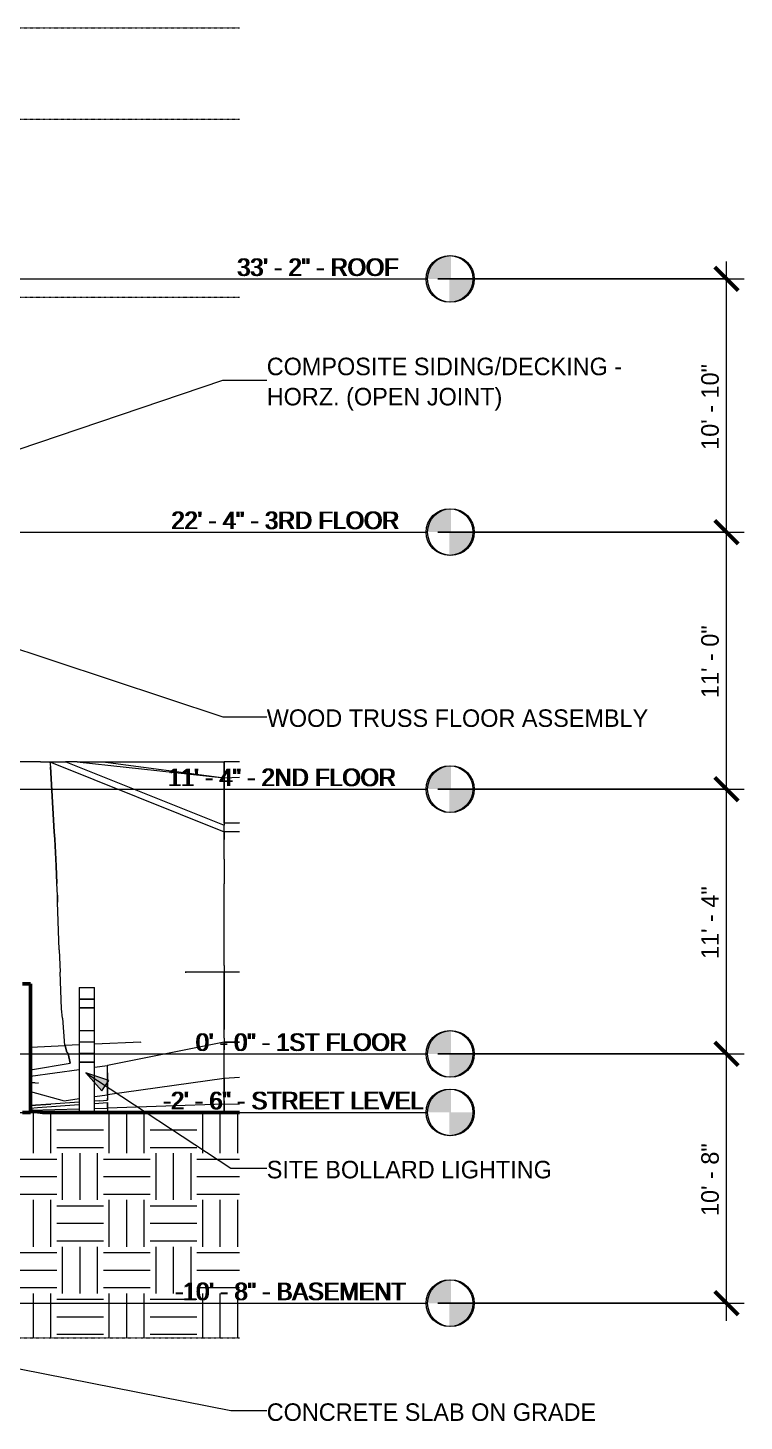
# Model space of a CAD drawing. Header units: inches. Extents: x -4169 to 1217, y -214 to 588.
# Drawn here: x 849 to 1217, y -189 to 527 of the extents above; entities that cross this region are included whole.
import ezdxf

# ---------------------------------------------------------------- set-up
doc = ezdxf.new("R2010")
doc.units = ezdxf.units.IN
doc.header["$MEASUREMENT"] = 0
for name, pattern in [('Aligning Line 1_8_', [0.25, 0.125, -0.125]), ('Grid Line 1_2_', [0.875, 0.5, -0.125, 0.125, -0.125]), ('Hidden 1_8_', [0.1875, 0.125, -0.0625])]:
    doc.linetypes.add(name, pattern=pattern)
for name, color, linetype, lineweight in [('0-2', 191, 'Continuous', 5), ('0-4', 165, 'Continuous', 5), ('0-6', 90, 'Continuous', 5), ('A-ANNO-DIMS', 211, 'Continuous', 9), ('A-ANNO-DIMS-96', 211, 'Continuous', 9), ('A-DETL-HDLN-1', 7, 'Hidden 1_8_', 9), ('A-FLOR-LEVL', 51, 'Continuous', 9), ('A-FLOR-LEVL-1', 51, 'Grid Line 1_2_', 9), ('A-FLOR-LEVL-2', 254, 'Continuous', 9), ('A-FLOR-LEVL-3', 147, 'Continuous', 9), ('A-WALL', 113, 'Continuous', 13), ('A-WALL-2', 113, 'Continuous', 50), ('C-TOPO', 7, 'Continuous', 9), ('C-TOPO-1', 250, 'Continuous', 50), ('E-LITE-EQPM', 33, 'Continuous', 9), ('G-ANNO-SYMB', 111, 'Aligning Line 1_8_', 9), ('G-ANNO-SYMB-1', 254, 'Aligning Line 1_8_', 9), ('G-ANNO-SYMB-2', 147, 'Aligning Line 1_8_', 9), ('G-ANNO-TEXT', 231, 'Continuous', 9)]:
    doc.layers.add(name, color=color, linetype=linetype, lineweight=lineweight)
doc.styles.add('Century Gothic', font='ufonts.com_century-gothic.ttf', dxfattribs={"height": 9})
doc.dimstyles.new('OD__1_8__Tol__', dxfattribs={"dimscale": 12, "dimtxt": 9.397514, "dimasz": 1, "dimexe": 0.75, "dimexo": 0.5, "dimgap": 0.125, "dimtad": 1, "dimdec": 3, "dimrnd": 0.125, "dimzin": 3, "dimdsep": 46, "dimlunit": 4, "dimtxsty": 'Century Gothic', "dimblk1": 'OBLIQUE', "dimblk2": 'OBLIQUE', "dimsah": 1, "dimcen": 0.09, "dimdle": 0.75, "dimazin": 0, "dimtfac": 1, "dimtdec": 4, "dimtix": 1, "dimtmove": 0, "dimatfit": 3, "dimfxl": 1, "dimtvp": 1, "dimtfill": 1, "dimfrac": 2, "dimtolj": 1, "dimtzin": 0, "dimarcsym": 2})
pattern_1 = [(0, (0, 0), (24, 24), [24, -24]), (0, (0, 9), (24, 24), [24, -24]), (0, (0, 18), (24, 24), [24, -24]), (90, (3, 21), (-24, 24), [24, -24]), (90, (12, 21), (-24, 24), [24, -24]), (90, (21, 21), (-24, 24), [24, -24])]

# ---------------------------------------------------------------- blocks, each defined once
blk = doc.blocks.new('Level - Level Head - Circle-V84-BUILDING ELEVATION - COURTYARD - LOOKING WEST')
at = {"layer": 'A-FLOR-LEVL'}
h = blk.add_hatch(color=256, dxfattribs=at)
edge = h.paths.add_edge_path(flags=0)
edge.add_line((4180.71, 0), (4168.71, 0))
edge.add_arc((4180.71, 0), 12, 90, 180, ccw=False)
edge.add_line((4180.71, 12), (4180.71, 0))
h = blk.add_hatch(color=256, dxfattribs=at)
edge = h.paths.add_edge_path(flags=0)
edge.add_line((4180.71, -12), (4180.71, 0))
edge.add_line((4180.71, 0), (4192.71, 0))
edge.add_arc((4180.71, 0), 12, 270, 360, ccw=False)
at = {"layer": 'A-FLOR-LEVL-2'}
blk.add_circle((4180.71, 0), 12, dxfattribs=at)
blk = doc.blocks.new('CTR - 2nd Phase_rvt-2-BUILDING ELEVATION - COURTYARD - LOOKING WEST')
at = {"layer": 'A-FLOR-LEVL-1'}
for p, q in [((1814.21, 398), (4168.71, 398)), ((1814.21, 268), (4168.71, 268)), ((1814.21, 136), (4168.71, 136)), ((1814.21, 0), (4168.71, 0)), ((1814.21, -30), (4168.71, -30)), ((1814.21, -128), (4168.71, -128))]:
    blk.add_line(p, q, dxfattribs=at)
at = {"layer": 'G-ANNO-SYMB-1'}
for p, q in [((1910.93, 526.95), (4072.03, 526.95)), ((1910.93, 388.59), (4072.03, 388.59))]:
    blk.add_line(p, q, dxfattribs=at)
at = {"layer": '0-2'}
for p in [(0, 398), (0, 268), (0, 136), (0, 0), (0, -30), (0, -128)]:
    blk.add_blockref('Level - Level Head - Circle-V84-BUILDING ELEVATION - COURTYARD - LOOKING WEST', p, dxfattribs=at)
at = {"layer": 'A-FLOR-LEVL', "char_height": 9, "attachment_point": 1, "style": 'Century Gothic'}
for s, insert, width in [('33\' - 2" - ROOF', (4071.34, 408.55), 104.232), ('22\' - 4" - 3RD FLOOR', (4037.59, 278.55), 145.137), ('11\' - 4" - 2ND FLOOR', (4035.85, 146.55), 147.258), ('0\' - 0" - 1ST FLOOR', (4050.1, 10.55), 129.987), ('-2\' - 6" - STREET LEVEL', (4033.36, -19.45), 150.288), ('-10\' - 8" - BASEMENT', (4039.59, -117.45), 142.713)]:
    blk.add_mtext(s, dxfattribs=dict(at, insert=insert, width=width))
blk = doc.blocks.new('Level - Level Head - Circle-V85-BUILDING ELEVATION - COURTYARD - LOOKING WEST')
at = {"layer": 'A-FLOR-LEVL'}
h = blk.add_hatch(color=256, dxfattribs=at)
edge = h.paths.add_edge_path(flags=0)
edge.add_line((4180.71, 0), (4168.71, 0))
edge.add_arc((4180.71, 0), 12, 90, 180, ccw=False)
edge.add_line((4180.71, 12), (4180.71, 0))
h = blk.add_hatch(color=256, dxfattribs=at)
edge = h.paths.add_edge_path(flags=0)
edge.add_line((4180.71, -12), (4180.71, 0))
edge.add_line((4180.71, 0), (4192.71, 0))
edge.add_arc((4180.71, 0), 12, 270, 360, ccw=False)
at = {"layer": 'A-FLOR-LEVL-3'}
blk.add_circle((4180.71, 0), 12, dxfattribs=at)
blk = doc.blocks.new('CTR  - Topography_rvt-2-BUILDING ELEVATION - COURTYARD - LOOKING WEST')
at = {"layer": 'C-TOPO'}
h = blk.add_hatch(dxfattribs=at)
h.set_pattern_fill('FP_25', color=256, style=0, pattern_type=2)
h.set_pattern_definition(pattern_1)
h.paths.add_polyline_path([(3983.68, -145.87), (4004.23, -145.87), (4004.23, -30), (3971.13, -30), (3964.85, -29.15), (3964.85, -30), (3960.6, -30), (3960.6, -28.58), (3937.24, -25.45), (3926.76, -25.52), (3888.46, -22.59), (3882.12, -22.66), (3876.94, -22.65), (3829.32, -23.15), (3829.32, -134), (3836.32, -134), (3836.32, -145.87), (3974.15, -145.87)], flags=0)
h = blk.add_hatch(dxfattribs=at)
h.set_pattern_fill('FP_25', color=256, style=0, pattern_type=2)
h.set_pattern_definition(pattern_1)
h.paths.add_polyline_path([(4005.07, -145.87), (4064.23, -145.87), (4064.23, -30), (4004.23, -30), (4004.23, -145.87)], flags=0)
h = blk.add_hatch(dxfattribs=at)
h.set_pattern_fill('FP_25', color=256, style=0, pattern_type=2)
h.set_pattern_definition(pattern_1)
h.paths.add_polyline_path([(4064.23, -145.87), (4072.03, -145.87), (4072.03, -30), (4064.23, -30), (4064.23, -61.76)], flags=0)
at = {"layer": 'A-FLOR-LEVL-1'}
for p, q in [((1814.21, 0), (4168.71, 0)), ((1814.21, -128), (4168.71, -128))]:
    blk.add_line(p, q, dxfattribs=at)
at = {"layer": 'C-TOPO'}
for p, q in [((3969.89, 150), (3926.72, 150)), ((3969.89, 150), (3974.66, 150)), ((3974.66, 150), (3975.08, 147.39)), ((3974.66, 150), (3975.08, 147.39)), ((3974.66, 150), (4064.23, 114)), ((3974.66, 150), (3982.9, 150)), ((3974.66, 150), (3975.51, 149.66)), ((3976.99, 114), (3975.08, 147.39)), ((3975.08, 147.39), (3976.99, 114)), ((3982.9, 150), (3982.79, 150)), ((3988.65, 150), (3982.9, 150)), ((3982.9, 150), (4064.23, 117.58)), ((3988.65, 150), (3988.28, 150)), ((3988.65, 150), (4064.23, 141.75)), ((3988.65, 150), (4002.08, 150)), ((4002.08, 150), (4064.23, 150)), ((4002.08, 150), (4064.23, 141.75)), ((4002.08, 150), (4003.25, 149.84)), ((4064.23, 141.75), (4064.23, 150)), ((4072.03, 150), (4064.23, 150)), ((4064.23, 150), (4064.23, 141.75)), ((4063.97, 141.78), (4064.23, 141.75)), ((4064.23, 141.75), (4072.03, 142.17)), ((4064.23, 118.55), (4064.23, 141.75)), ((4064.23, 141.75), (4064.23, 118.55)), ((4064.15, 117.61), (4064.23, 117.58)), ((4072.03, 118.69), (4064.23, 118.55)), ((4064.23, 118.55), (4072.03, 118.69)), ((4064.23, 118.55), (4064.23, 117.83)), ((4064.23, 118.55), (4064.23, 117.83)), ((4064.23, 117.58), (4064.23, 117.83)), ((4064.23, 117.58), (4064.23, 117.83)), ((4064.23, 114), (4064.23, 117.58)), ((4064.23, 114), (4064.23, 117.58)), ((3976.99, 114), (3977.33, 110.28)), ((3977.33, 110.28), (3976.99, 114)), ((3977.89, 96.69), (3977.33, 110.28)), ((3977.33, 110.28), (3977.89, 96.69)), ((4064.23, 110.12), (4064.23, 114)), ((4072.03, 114), (4064.23, 114)), ((4064.23, 114), (4064.23, 110.12)), ((4064.23, 99.95), (4064.23, 110.12)), ((4064.23, 99.95), (4064.23, 110.12)), ((3977.89, 96.69), (3978.34, 87.6)), ((3978.34, 87.6), (3977.89, 96.69)), ((4064.23, 99.95), (4064.23, 87.39)), ((4064.23, 99.95), (4064.23, 87.39)), ((3978.55, 81.58), (3978.34, 87.6)), ((3978.55, 81.58), (3978.34, 87.6)), ((4064.23, 78), (4064.23, 87.39)), ((4064.23, 78), (4064.23, 87.39)), ((3978.67, 78), (3978.55, 81.58)), ((3978.55, 81.58), (3978.67, 78)), ((3979.54, 53.47), (3978.67, 78)), ((3979.54, 53.47), (3978.67, 78)), ((4064.23, 54.94), (4064.23, 78)), ((4064.23, 54.94), (4064.23, 78)), ((3979.54, 53.47), (3980.08, 42)), ((3979.54, 53.47), (3980.08, 42)), ((4064.23, 45.45), (4064.23, 54.94)), ((4064.23, 45.45), (4064.23, 54.94)), ((4064.23, 45.45), (4064.23, 42)), ((4064.23, 45.45), (4064.23, 42)), ((3980.73, 23.19), (3980.08, 42)), ((3980.73, 23.19), (3980.08, 42)), ((4064.23, 42), (4044.22, 42)), ((4044.22, 42), (4044.77, 42)), ((4064.23, 38.43), (4064.23, 42)), ((4072.03, 42), (4064.23, 42)), ((4064.23, 42), (4064.23, 38.43)), ((4064.23, 32.75), (4064.23, 38.43)), ((4064.23, 38.43), (4064.23, 32.75)), ((4064.23, 17.81), (4064.23, 32.75)), ((4064.23, 32.75), (4064.23, 17.81)), ((3981.13, 18.4), (3980.73, 23.19)), ((3981.13, 18.4), (3980.73, 23.19)), ((3981.13, 18.4), (3982.16, 4.31)), ((3981.13, 18.4), (3982.16, 4.31)), ((4064.23, 12.54), (4064.23, 17.81)), ((4064.23, 17.81), (4064.23, 12.54)), ((4064.23, 8.17), (4064.23, 12.54)), ((4064.23, 8.17), (4064.23, 12.54)), ((4064.23, 8.17), (4064.23, 6)), ((4064.23, 8.17), (4064.23, 6)), ((3964.85, 3.57), (3982.65, 4.33)), ((3989.72, 4.64), (3982.65, 4.33)), ((3982.65, 4.33), (3983.19, 1.36)), ((3983.19, 1.36), (3982.65, 4.33)), ((3984.14, 0.17), (3983.19, 1.36)), ((3984.14, 0.17), (3983.19, 1.36)), ((3984.14, 0.17), (3985.12, -4.76)), ((3985.12, -4.76), (3984.14, 0.17)), ((4021.4, 6), (3997.72, 4.98)), ((4064.23, 6), (4004.23, -5.91)), ((4021.4, 6), (4020.86, 5.96)), ((4064.23, 6), (4072.03, 6.13)), ((4064.23, 6), (4064.23, 3.87)), ((4064.43, 6), (4064.23, 6)), ((4072.03, 6), (4064.23, 6)), ((4064.23, 3.87), (4064.23, 6)), ((4064.23, 2.09), (4064.23, 3.87)), ((4064.23, 3.87), (4064.23, 2.09)), ((4064.23, -12.6), (4064.23, 2.09)), ((4064.23, -12.6), (4064.23, 2.09)), ((3964.85, -8.09), (3985.12, -4.76)), ((3964.85, -8.09), (3985.12, -4.76)), ((3997.72, -6.82), (4004.23, -5.91)), ((3997.72, -6.82), (4004.23, -5.91)), ((4004.23, -5.91), (4004.71, -5.82)), ((4004.23, -6.54), (4004.23, -5.91)), ((4004.23, -6.54), (4004.23, -5.91)), ((4004.23, -9.76), (4004.23, -6.54)), ((4004.23, -9.76), (4004.23, -6.54)), ((3964.85, -11.36), (3989.72, -7.92)), ((3964.85, -11.36), (3989.72, -7.92)), ((4004.23, -9.76), (4004.23, -20.92)), ((4004.23, -20.92), (4004.23, -9.76)), ((4064.23, -12.6), (4004.23, -20.92)), ((4072.03, -12.11), (4064.23, -12.6)), ((4064.23, -12.6), (4064.23, -19.19)), ((4064.23, -19.19), (4064.23, -12.6)), ((3964.85, -19.34), (3982.04, -24)), ((3997.72, -21.83), (4004.23, -20.92)), ((4004.23, -20.92), (4004.23, -22.7)), ((4004.23, -20.92), (4004.23, -22.7)), ((4064.23, -24), (4064.23, -19.19)), ((4064.23, -24), (4064.23, -19.19)), ((3975.18, -25.77), (3964.85, -26.51)), ((3964.85, -26.51), (3975.18, -25.77)), ((3964.85, -27.78), (3968.3, -27.55)), ((3964.85, -28.88), (3989.72, -28.17)), ((3968.3, -27.55), (3989.72, -26.03)), ((3968.3, -27.55), (3989.72, -26.03)), ((3989.72, -24.74), (3975.18, -25.77)), ((3989.72, -24.74), (3975.18, -25.77)), ((3982.04, -24), (3989.72, -22.94)), ((4000.18, -24), (3997.72, -24.17)), ((4000.18, -24), (3997.72, -24.17)), ((3997.72, -25.46), (4004.23, -25)), ((3997.72, -25.46), (4004.23, -25)), ((3997.72, -27.94), (4004.23, -27.76)), ((4000.18, -24), (4004.23, -23.79)), ((4000.18, -24), (4004.23, -23.79)), ((4004.23, -23.79), (4004.23, -22.7)), ((4004.23, -22.7), (4004.23, -23.79)), ((4004.23, -27.76), (4004.23, -25)), ((4004.23, -25), (4004.23, -27.76)), ((4064.23, -25.83), (4004.23, -27.76)), ((4004.23, -27.76), (4004.23, -29.95)), ((4004.23, -27.76), (4004.23, -29.95)), ((4064.23, -25.83), (4064.23, -24)), ((4064.23, -24), (4064.23, -25.83)), ((4064.23, -25.83), (4072.03, -25.58)), ((4064.23, -30), (4064.23, -25.83)), ((4064.23, -25.83), (4064.23, -30)), ((3971.13, -30), (3964.85, -29.15)), ((3971.13, -30), (3970.66, -30)), ((3974.15, -30), (3971.13, -30)), ((3974.15, -30), (4001.29, -30)), ((3990.47, -30), (4004.23, -29.95)), ((3990.47, -30), (4004.23, -29.95)), ((4001.29, -30), (4004.23, -30)), ((4006.63, -30), (4004.23, -30)), ((4006.63, -30), (4064.23, -30)), ((4072.03, -30), (4064.23, -30))]:
    blk.add_line(p, q, dxfattribs=at)
at = {"layer": 'C-TOPO-1'}
for p, q in [((3964.85, -29.15), (3971.13, -30)), ((3971.13, -30), (3974.15, -30)), ((3974.15, -30), (4001.29, -30)), ((4001.29, -30), (4004.23, -30)), ((4006.63, -30), (4004.23, -30)), ((4064.23, -30), (4006.63, -30)), ((4072.03, -30), (4064.23, -30))]:
    blk.add_line(p, q, dxfattribs=at)
at = {"layer": 'G-ANNO-SYMB-2'}
for p, q in [((1910.93, 480), (4072.03, 480)), ((1910.93, 0), (4072.03, 0))]:
    blk.add_line(p, q, dxfattribs=at)
at = {"layer": '0-4'}
for p in [(0, 0), (0, -128)]:
    blk.add_blockref('Level - Level Head - Circle-V85-BUILDING ELEVATION - COURTYARD - LOOKING WEST', p, dxfattribs=at)
at = {"layer": 'A-FLOR-LEVL', "char_height": 9, "attachment_point": 1, "style": 'Century Gothic'}
for s, insert, width in [('0\' - 0" - 1ST FLOOR', (4050.1, 10.55), 129.987), ('-10\' - 8" - BASEMENT', (4039.59, -117.45), 142.713)]:
    blk.add_mtext(s, dxfattribs=dict(at, insert=insert, width=width))
blk = doc.blocks.new('CTR - 1st Phase - Common Walls_rvt-2-BUILDING ELEVATION - COURTYARD - LOOKING WEST')
at = {"layer": 'A-DETL-HDLN-1'}
blk.add_line((3968.81, -15.05), (3964.85, -14.72), dxfattribs=at)
at = {"layer": 'A-FLOR-LEVL-1'}
for p, q in [((1814.21, 398), (4168.71, 398)), ((1814.21, 268), (4168.71, 268)), ((1814.21, 136), (4168.71, 136)), ((1814.21, 0), (4168.71, 0)), ((1814.21, -30), (4168.71, -30)), ((1814.21, -128), (4168.71, -128))]:
    blk.add_line(p, q, dxfattribs=at)
at = {"layer": 'G-ANNO-SYMB-2'}
for p, q in [((1910.93, 526.95), (4072.03, 526.95)), ((1910.93, 526.95), (4072.03, 526.95)), ((1910.93, 480), (4072.03, 480)), ((1910.93, 0), (4072.03, 0))]:
    blk.add_line(p, q, dxfattribs=at)
at = {"layer": '0-4'}
for p in [(0, 398), (0, 268), (0, 136), (0, 0), (0, -30), (0, -128)]:
    blk.add_blockref('Level - Level Head - Circle-V85-BUILDING ELEVATION - COURTYARD - LOOKING WEST', p, dxfattribs=at)
at = {"layer": 'A-FLOR-LEVL', "char_height": 9, "attachment_point": 1, "style": 'Century Gothic'}
for s, insert, width in [('33\' - 2" - ROOF', (4071.34, 408.55), 104.232), ('22\' - 4" - 3RD FLOOR', (4037.59, 278.55), 145.137), ('11\' - 4" - 2ND FLOOR', (4035.85, 146.55), 147.258), ('0\' - 0" - 1ST FLOOR', (4050.1, 10.55), 129.987), ('-2\' - 6" - STREET LEVEL', (4033.36, -19.45), 150.288), ('-10\' - 8" - BASEMENT', (4039.59, -117.45), 142.713)]:
    blk.add_mtext(s, dxfattribs=dict(at, insert=insert, width=width))
blk = doc.blocks.new('Pathway_Cooper_McGraw-Edison _BSC-BRC_Round - Pathway_Cooper_McGraw-Edison _BSC-BRC_Round-2028611-BUILDING ELEVATION - COURTYARD - LOOKING WEST')
at = {"layer": 'E-LITE-EQPM'}
for p, q in [((3989.72, 6.28), (3989.72, 0.28)), ((3989.72, 6.28), (3997.72, 6.28)), ((3997.72, 0.28), (3989.72, 0.28)), ((3989.72, 0.28), (3989.72, -4.22)), ((3989.72, 0.28), (3997.72, 0.28)), ((3997.72, 0.28), (3997.72, 6.28)), ((3997.72, -4.22), (3997.72, 0.28)), ((3997.72, -4.22), (3989.72, -4.22)), ((3989.72, -4.22), (3989.72, -29.72)), ((3989.72, -4.22), (3997.72, -4.22)), ((3997.72, -29.72), (3997.72, -4.22)), ((3997.72, -29.72), (3989.72, -29.72))]:
    blk.add_line(p, q, dxfattribs=at)
blk = doc.blocks.new('Pathway_Cooper_McGraw-Edison _BSC-BRC_Round - Pathway_Cooper_McGraw-Edison _BSC-BRC_Round-V77-BUILDING ELEVATION - COURTYARD - LOOKING WEST')
at = {"layer": 'E-LITE-EQPM'}
for p, q in [((3989.72, 12), (3989.72, 6.28)), ((3989.72, 12), (3997.72, 12)), ((3997.72, 6.28), (3997.72, 12))]:
    blk.add_line(p, q, dxfattribs=at)
blk = doc.blocks.new('Pathway_Cooper_McGraw-Edison _BSC-BRC_Round - Pathway_Cooper_McGraw-Edison _BSC-BRC_Round-V78-BUILDING ELEVATION - COURTYARD - LOOKING WEST')
at = {"layer": 'E-LITE-EQPM'}
for p, q in [((3989.72, 34.13), (3989.72, 28.13)), ((3989.72, 34.13), (3997.72, 34.13)), ((3997.72, 28.13), (3997.72, 34.13)), ((3997.72, 28.13), (3989.72, 28.13)), ((3989.72, 28.13), (3989.72, 23.63)), ((3989.72, 28.13), (3997.72, 28.13)), ((3997.72, 23.63), (3989.72, 23.63)), ((3989.72, 23.63), (3989.72, 12)), ((3989.72, 23.63), (3997.72, 23.63)), ((3997.72, 23.63), (3997.72, 28.13)), ((3997.72, 12), (3997.72, 23.63))]:
    blk.add_line(p, q, dxfattribs=at)
blk = doc.blocks.new('Level - Level Head - Circle-50818-BUILDING ELEVATION - COURTYARD - LOOKING WEST')
at = {"layer": 'A-FLOR-LEVL'}
h = blk.add_hatch(color=256, dxfattribs=at)
edge = h.paths.add_edge_path(flags=0)
edge.add_line((4179.96, 0), (4167.96, 0))
edge.add_arc((4179.96, 0), 12, 90, 180, ccw=False)
edge.add_line((4179.96, 12), (4179.96, 0))
h = blk.add_hatch(color=256, dxfattribs=at)
edge = h.paths.add_edge_path(flags=0)
edge.add_line((4179.96, -12), (4179.96, 0))
edge.add_line((4179.96, 0), (4191.96, 0))
edge.add_arc((4179.96, 0), 12, 270, 360, ccw=False)
blk.add_circle((4179.96, 0), 12, dxfattribs=at)
blk = doc.blocks.new('DIMBLOCK5-BUILDING ELEVATION - COURTYARD - LOOKING WEST')
at = {"layer": 'A-ANNO-DIMS-96'}
for p, q in [((1059.76, 0), (1217.08, 0)), ((1208.08, 0), (1059.76, 0)), ((1208.08, -137), (1208.08, 0)), ((1059.76, -128), (1217.08, -128)), ((1208.08, -128), (1059.76, -128))]:
    blk.add_line(p, q, dxfattribs=at)
at = {"layer": 'A-ANNO-DIMS-96', "lineweight": 50}
for p, q in [((1208.08, 0), (1202.08, 6)), ((1208.08, 0), (1214.08, -6)), ((1208.08, -128), (1202.08, -122)), ((1208.08, -128), (1214.08, -134))]:
    blk.add_line(p, q, dxfattribs=at)
at = {"layer": 'A-ANNO-DIMS-96', "color": 0, "insert": (1195.05, -83.24), "char_height": 9, "width": 46.1821, "attachment_point": 1, "rotation": 90, "line_spacing_factor": 0.984502, "style": 'Century Gothic', "bg_fill": 3, "box_fill_scale": 1.25, "bg_fill_color": 256, "bg_fill_true_color": 13158600, "bg_fill_transparency": 0}
blk.add_mtext('10\' - 8"', dxfattribs=at)
blk = doc.blocks.new('_Oblique')
at = {"color": 0, "linetype": 'ByBlock', "lineweight": -2}
blk.add_line((-0.5, -0.5), (0.5, 0.5), dxfattribs=at)
blk = doc.blocks.new('DIMBLOCK6-BUILDING ELEVATION - COURTYARD - LOOKING WEST')
at = {"layer": 'A-ANNO-DIMS-96'}
for p, q in [((1059.76, 136), (1217.08, 136)), ((1208.08, 136), (1059.76, 136)), ((1208.08, 0), (1208.08, 136)), ((1059.76, 0), (1217.08, 0)), ((1208.08, 0), (1059.76, 0))]:
    blk.add_line(p, q, dxfattribs=at)
at = {"layer": 'A-ANNO-DIMS-96', "lineweight": 50}
for p, q in [((1208.08, 136), (1202.08, 142)), ((1208.08, 136), (1214.08, 130)), ((1208.08, 0), (1202.08, 6)), ((1208.08, 0), (1214.08, -6))]:
    blk.add_line(p, q, dxfattribs=at)
at = {"layer": 'A-ANNO-DIMS-96', "color": 0, "insert": (1195.05, 48.76), "char_height": 9, "width": 46.1821, "attachment_point": 1, "rotation": 90, "line_spacing_factor": 0.984502, "style": 'Century Gothic', "bg_fill": 3, "box_fill_scale": 1.25, "bg_fill_color": 256, "bg_fill_true_color": 13158600, "bg_fill_transparency": 0}
blk.add_mtext('11\' - 4"', dxfattribs=at)
blk = doc.blocks.new('DIMBLOCK7-BUILDING ELEVATION - COURTYARD - LOOKING WEST')
at = {"layer": 'A-ANNO-DIMS-96', "lineweight": 50}
for p, q in [((1208.08, 268), (1202.08, 274)), ((1208.08, 268), (1214.08, 262)), ((1208.08, 136), (1202.08, 142)), ((1208.08, 136), (1214.08, 130))]:
    blk.add_line(p, q, dxfattribs=at)
at = {"layer": 'A-ANNO-DIMS-96'}
for p, q in [((1059.76, 268), (1217.08, 268)), ((1208.08, 268), (1059.76, 268)), ((1208.08, 136), (1208.08, 268)), ((1059.76, 136), (1217.08, 136)), ((1208.08, 136), (1059.76, 136))]:
    blk.add_line(p, q, dxfattribs=at)
at = {"layer": 'A-ANNO-DIMS-96', "color": 0, "insert": (1195.05, 182.76), "char_height": 9, "width": 46.1821, "attachment_point": 1, "rotation": 90, "line_spacing_factor": 0.984502, "style": 'Century Gothic', "bg_fill": 3, "box_fill_scale": 1.25, "bg_fill_color": 256, "bg_fill_true_color": 13158600, "bg_fill_transparency": 0}
blk.add_mtext('11\' - 0"', dxfattribs=at)
blk = doc.blocks.new('DIMBLOCK8-BUILDING ELEVATION - COURTYARD - LOOKING WEST')
at = {"layer": 'A-ANNO-DIMS-96', "lineweight": 50}
for p, q in [((1208.08, 398), (1202.08, 404)), ((1208.08, 398), (1214.08, 392)), ((1208.08, 268), (1202.08, 274)), ((1208.08, 268), (1214.08, 262))]:
    blk.add_line(p, q, dxfattribs=at)
at = {"layer": 'A-ANNO-DIMS-96'}
for p, q in [((1208.08, 268), (1208.08, 407)), ((1059.76, 398), (1217.08, 398)), ((1208.08, 398), (1059.76, 398)), ((1059.76, 268), (1217.08, 268)), ((1208.08, 268), (1059.76, 268))]:
    blk.add_line(p, q, dxfattribs=at)
at = {"layer": 'A-ANNO-DIMS-96', "color": 0, "insert": (1195.05, 310.25), "char_height": 9, "width": 54.5951, "attachment_point": 1, "rotation": 90, "line_spacing_factor": 0.984502, "style": 'Century Gothic', "bg_fill": 3, "box_fill_scale": 1.25, "bg_fill_color": 256, "bg_fill_true_color": 13158600, "bg_fill_transparency": 0}
blk.add_mtext('10\' - 10"', dxfattribs=at)

msp = doc.modelspace()

# ---------------------------------------------------------------- hatches: boundary and pattern name
at = {"layer": 'G-ANNO-TEXT'}
msp.add_hatch(color=256, dxfattribs=at).paths.add_polyline_path([(878.9708, -9.7119), (887.2314, -18.9909), (890.7642, -13.6175)], flags=0)

# ---------------------------------------------------------------- linework, layer by layer
at = {"layer": 'A-FLOR-LEVL-1'}
for p, q in [((-1299.2508, 398), (1053.7573, 398)), ((-1299.2508, 268), (1053.7573, 268)), ((-1299.2508, 136), (1053.7573, 136)), ((-1299.2508, 0), (1053.7573, 0)), ((-1299.2508, -30), (1053.7573, -30)), ((-1299.2508, -128), (1053.7573, -128))]:
    msp.add_line(p, q, dxfattribs=at)
at = {"layer": 'A-WALL'}
msp.add_line((849.8916, 36), (849.8916, -30), dxfattribs=at)
at = {"layer": 'A-WALL-2'}
for p, q in [((850.6416, 36), (846.3916, 36)), ((850.6416, -30), (850.6416, 36)), ((846.3916, -30), (850.6416, -30))]:
    msp.add_line(p, q, dxfattribs=at)
at = {"layer": 'G-ANNO-SYMB'}
for p, q in [((-1203.2806, 526.9531), (957.8234, 526.9531)), ((-1203.2806, 480), (957.8234, 480)), ((-1203.2806, 0), (957.8234, 0)), ((-1203.2806, -145.8387), (957.8234, -145.8387))]:
    msp.add_line(p, q, dxfattribs=at)
at = {"layer": 'G-ANNO-TEXT'}
for p, q in [((768.273, 284.6359), (949.3901, 346.071)), ((949.3901, 346.071), (971.8874, 346.071)), ((707.0729, 253.0987), (949.3901, 173.212)), ((949.3901, 173.212), (971.8874, 173.212)), ((878.9708, -9.7119), (887.2314, -18.9909)), ((890.7642, -13.6175), (878.9708, -9.7119)), ((878.9708, -9.7119), (953.3863, -58.637)), ((887.2314, -18.9909), (890.7642, -13.6175)), ((953.3863, -58.637), (971.8874, -58.637)), ((689.5257, -130.9901), (953.3863, -183.1879)), ((953.3863, -183.1879), (971.8874, -183.1879))]:
    msp.add_line(p, q, dxfattribs=at)

# ---------------------------------------------------------------- block references
at = {"layer": '0-6'}
for name in ['CTR - 2nd Phase_rvt-2-BUILDING ELEVATION - COURTYARD - LOOKING WEST', 'CTR - 1st Phase - Common Walls_rvt-2-BUILDING ELEVATION - COURTYARD - LOOKING WEST', 'CTR  - Topography_rvt-2-BUILDING ELEVATION - COURTYARD - LOOKING WEST']:
    msp.add_blockref(name, (-3114.2072, 0), dxfattribs=at)
at = {"layer": 'A-FLOR-LEVL'}
for p in [(-3114.2072, 398), (-3114.2072, 268), (-3114.2072, 136), (-3114.2072, 0), (-3114.2072, -30), (-3114.2072, -128)]:
    msp.add_blockref('Level - Level Head - Circle-50818-BUILDING ELEVATION - COURTYARD - LOOKING WEST', p, dxfattribs=at)
at = {"layer": 'E-LITE-EQPM'}
for name in ['Pathway_Cooper_McGraw-Edison _BSC-BRC_Round - Pathway_Cooper_McGraw-Edison _BSC-BRC_Round-V78-BUILDING ELEVATION - COURTYARD - LOOKING WEST', 'Pathway_Cooper_McGraw-Edison _BSC-BRC_Round - Pathway_Cooper_McGraw-Edison _BSC-BRC_Round-V77-BUILDING ELEVATION - COURTYARD - LOOKING WEST', 'Pathway_Cooper_McGraw-Edison _BSC-BRC_Round - Pathway_Cooper_McGraw-Edison _BSC-BRC_Round-2028611-BUILDING ELEVATION - COURTYARD - LOOKING WEST']:
    msp.add_blockref(name, (-3114.2072, 0), dxfattribs=at)

# ---------------------------------------------------------------- texts
at = {"layer": 'A-FLOR-LEVL', "char_height": 9, "attachment_point": 1, "style": 'Century Gothic'}
for s, insert, width in [('33\' - 2" - ROOF', (956.3851, 408.5508), 104.232), ('22\' - 4" - 3RD FLOOR', (922.6339, 278.5508), 145.137), ('11\' - 4" - 2ND FLOOR', (920.8953, 146.5508), 147.258), ('0\' - 0" - 1ST FLOOR', (935.1441, 10.5508), 129.987), ('-2\' - 6" - STREET LEVEL', (918.4008, -19.4492), 150.288), ('-10\' - 8" - BASEMENT', (924.637, -117.4492), 142.713)]:
    msp.add_mtext(s, dxfattribs=dict(at, insert=insert, width=width))
at = {"layer": 'G-ANNO-TEXT', "char_height": 9, "attachment_point": 1, "style": 'Century Gothic'}
for s, insert, width in [('COMPOSITE SIDING/DECKING -', (971.8874, 357.5671), 232.704), ('HORZ. (OPEN JOINT)', (971.8874, 342.0671), 149.682), ('WOOD TRUSS FLOOR ASSEMBLY', (971.8874, 176.9601), 233.613), ('SITE BOLLARD LIGHTING', (971.8874, -54.889), 175.134), ('CONCRETE SLAB ON GRADE', (971.8874, -179.4399), 208.161)]:
    msp.add_mtext(s, dxfattribs=dict(at, insert=insert, width=width))

# ---------------------------------------------------------------- next in the draw order: dimensions: what is measured, and where the dimension line sits
at = {"layer": 'A-ANNO-DIMS'}
dim = msp.add_linear_dim(base=(1208.0845, 0), p1=(1053.7573, -128), p2=(1053.7573, 0), angle=90, dimstyle='OD__1_8__Tol__', override={"dimpost": '<>', "dimfxl": 128}, dxfattribs=at)
dim.commit()
dim.dimension.update_dxf_attribs({"geometry": 'DIMBLOCK5-BUILDING ELEVATION - COURTYARD - LOOKING WEST', "text_midpoint": (1201.8581, -64)})

# ---------------------------------------------------------------- next in the draw order: dimensions: what is measured, and where the dimension line sits
dim = msp.add_linear_dim(base=(1208.0845, 136), p1=(1053.7573, 0), p2=(1053.7573, 136), angle=90, dimstyle='OD__1_8__Tol__', override={"dimpost": '<>', "dimfxl": 136}, dxfattribs=at)
dim.commit()
dim.dimension.update_dxf_attribs({"geometry": 'DIMBLOCK6-BUILDING ELEVATION - COURTYARD - LOOKING WEST', "text_midpoint": (1201.9713, 68)})

# ---------------------------------------------------------------- next in the draw order: dimensions: what is measured, and where the dimension line sits
dim = msp.add_linear_dim(base=(1208.0845, 268), p1=(1053.7573, 136), p2=(1053.7573, 268), angle=90, dimstyle='OD__1_8__Tol__', override={"dimpost": '<>', "dimfxl": 132}, dxfattribs=at)
dim.commit()
dim.dimension.update_dxf_attribs({"geometry": 'DIMBLOCK7-BUILDING ELEVATION - COURTYARD - LOOKING WEST', "text_midpoint": (1201.8581, 202)})

# ---------------------------------------------------------------- next in the draw order: dimensions: what is measured, and where the dimension line sits
dim = msp.add_linear_dim(base=(1208.0845, 398), p1=(1053.7573, 268), p2=(1053.7573, 398), angle=90, dimstyle='OD__1_8__Tol__', override={"dimpost": '<>', "dimfxl": 130}, dxfattribs=at)
dim.commit()
dim.dimension.update_dxf_attribs({"geometry": 'DIMBLOCK8-BUILDING ELEVATION - COURTYARD - LOOKING WEST', "text_midpoint": (1201.8581, 333)})

doc.saveas('drawing.dxf')
